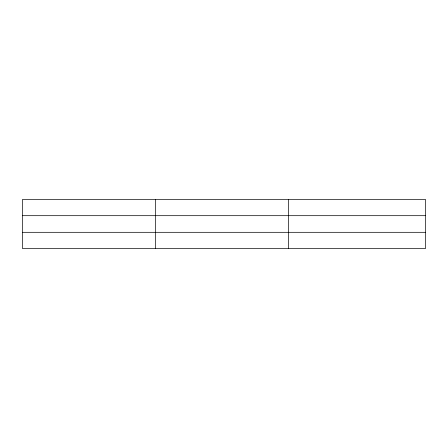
<?xml version="1.0" encoding="UTF-8"?>
<svg xmlns="http://www.w3.org/2000/svg" width="448" height="448" viewBox="0 0 448 448"><rect width="100%" height="100%" fill="white"/><g stroke="black" fill="none" stroke-linecap="round" stroke-linejoin="round"><path stroke-width="0.67" d="M155.456 248.461L155.456 199.539M288.512 248.461L288.512 199.539M425.6 215.684L425.6 199.539L22.4 199.539L22.4 248.461L425.6 248.461L425.6 215.684L22.4 215.684M22.4 232.316L425.6 232.316"/></g></svg>
